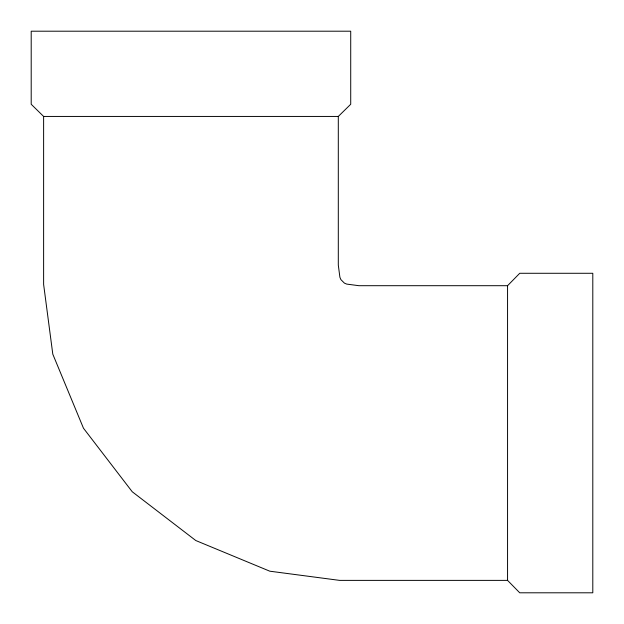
<?xml version="1.0" encoding="UTF-8"?>
<svg xmlns="http://www.w3.org/2000/svg" width="624" height="624" viewBox="0 0 624 624"><rect width="100%" height="100%" fill="white"/><g stroke="black" fill="none" stroke-linecap="round" stroke-linejoin="round"><path stroke-width="0.94" d="M507.562 285.698L519.737 273.281L592.8 273.281L592.8 592.8L519.737 592.8L507.562 580.382L507.562 285.698L358.917 285.698L346.749 284.099L344.417 283.132L340.868 279.583L339.901 277.251L338.302 265.083L338.302 116.438L350.719 104.263L350.719 31.2L31.2 31.2L31.2 104.263L43.618 116.438L338.302 116.438M507.562 580.382L339.604 580.382L269.825 571.202L195.803 540.54L132.241 491.759L83.46 428.197L52.798 354.175L43.618 284.396L43.618 116.438"/></g></svg>
